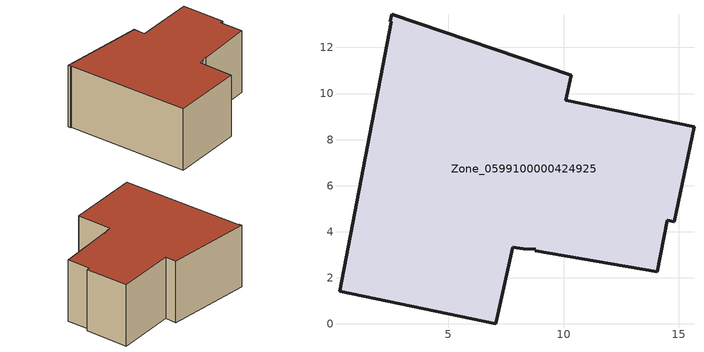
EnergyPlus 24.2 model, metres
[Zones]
Zone_0599100000424925
 floor ground (C_G): 8.23,3.27 7.79,3.32 7.04,0 0.27,1.42 2.52,13.12 2.47,13.14 2.53,13.45 10.33,10.79 10.09,9.71 15.66,8.56 14.79,4.43 14.5,4.49 14.07,2.27 8.76,3.17 8.78,3.25 z0
 wall outside (C_F): 10.33,10.79 2.53,13.45 2.47,13.14 2.52,13.12 0.27,1.42 7.04,0 7.79,3.32 8.23,3.27 8.78,3.25 8.76,3.17 14.07,2.27 14.5,4.49 14.79,4.43 15.66,8.56 10.09,9.71 10.33,10.79 z0:6.2
 roof outside (C_R): 7.79,3.32 8.23,3.27 8.78,3.25 8.76,3.17 14.07,2.27 14.5,4.49 14.79,4.43 15.66,8.56 10.09,9.71 10.33,10.79 2.53,13.45 2.47,13.14 2.52,13.12 0.27,1.42 7.04,0 z6.2
[BUILDING]
Pand.0599100000424925: North Axis=0; Terrain=City; Loads Convergence Tolerance Value=0.04; Temperature Convergence Tolerance Value=0.4; Solar Distribution=FullExterior; Maximum Number of Warmup Days=25; Minimum Number of Warmup Days=1
[Site:Location]
Rotterdam.The.Hague.AP_ZH_NLD Design_Conditions: Latitude=51.96; Longitude=4.45; Time Zone=1; Elevation=-4.5
[SITE:GROUNDTEMPERATURE:BUILDINGSURFACE]
18, 18, 18, 18, 18, 18, 18, 18, 18, 18, 18, 18
[MATERIAL] Thermal Absorptance=0.9; Solar Absorptance=0.7; Visible Absorptance=0.7
Name | Roughness | Thickness | Conductivity | Density | Specific Heat
G.D.1992-2005 | MediumSmooth | 0.15 | 0.06 | 540 | 1210
F.D.1992-2005 | Rough | 0.3 | 0.12 | 1920 | 840
R.D.1992-2005 | MediumRough | 0.2 | 0.08 | 1500 | 1000
[CONSTRUCTION]
C_G: G.D.1992-2005
C_F: F.D.1992-2005
C_R: R.D.1992-2005
[ZONE]
Zone_0599100000424925: Type=1; Multiplier=1; Ceiling Height=Autocalculate; Volume=Autocalculate; Floor Area=autocalculate; Part of Total Floor Area=Yes
[ZONEINFILTRATION:DESIGNFLOWRATE]
Infil_Zone_0599100000424925: Zone or ZoneList or Space or SpaceList=Zone_0599100000424925; Schedule=AlwaysOn; Design Flow Rate Calculation Method=Flow/Area; Flow Rate per Floor Area=0.0021; Constant Term Coefficient=1; Temperature Term Coefficient=0; Velocity Term Coefficient=0; Velocity Squared Term Coefficient=0
[HVACTEMPLATE:ZONE:IDEALLOADSAIRSYSTEM]
Zone_0599100000424925: Maximum Heating Supply Air Temperature=50; Minimum Cooling Supply Air Temperature=13; Maximum Heating Supply Air Humidity Ratio=0.0156; Minimum Cooling Supply Air Humidity Ratio=0.0077; Heating Limit=NoLimit; Cooling Limit=NoLimit; Dehumidification Control Type=ConstantSensibleHeatRatio; Cooling Sensible Heat Ratio=0.7; Dehumidification Setpoint=60; Humidification Control Type=None; Humidification Setpoint=30; Outdoor Air Method=None; Outdoor Air Flow Rate per Person=0.00944; Outdoor Air Flow Rate per Zone Floor Area=0; Outdoor Air Flow Rate per Zone=0; Demand Controlled Ventilation Type=None; Outdoor Air Economizer Type=NoEconomizer; Heat Recovery Type=None; Sensible Heat Recovery Effectiveness=0.7; Latent Heat Recovery Effectiveness=0.65
[ZONECONTROL:THERMOSTAT]
ThermostatControl_Zone_0599100000424925: Zone or ZoneList=Zone_0599100000424925; Control Type Schedule=DualSetpointControlType; Control 1=Thermostat_Zone_0599100000424925; Temperature Difference Between Cutout And Setpoint=0
[THERMOSTATSETPOINT:DUALSETPOINT]
Thermostat_Zone_0599100000424925: Heating Setpoint Temperature Schedule=HeatingSetpoint_Zone_0599100000424925; Cooling Setpoint Temperature Schedule=CoolingSetpoint_Zone_0599100000424925
[SCHEDULE:COMPACT]
HeatingSetpoint_Zone_0599100000424925: Through: 12/31, For: AllDays, Until: 24:00, 21
CoolingSetpoint_Zone_0599100000424925: Through: 12/31, For: AllDays, Until: 24:00, 24
DualSetpointControlType: Through: 12/31, For: AllDays, Until: 24:00, 4
AlwaysOn: Through: 12/31, For: AllDays, Until: 24:00, 1
